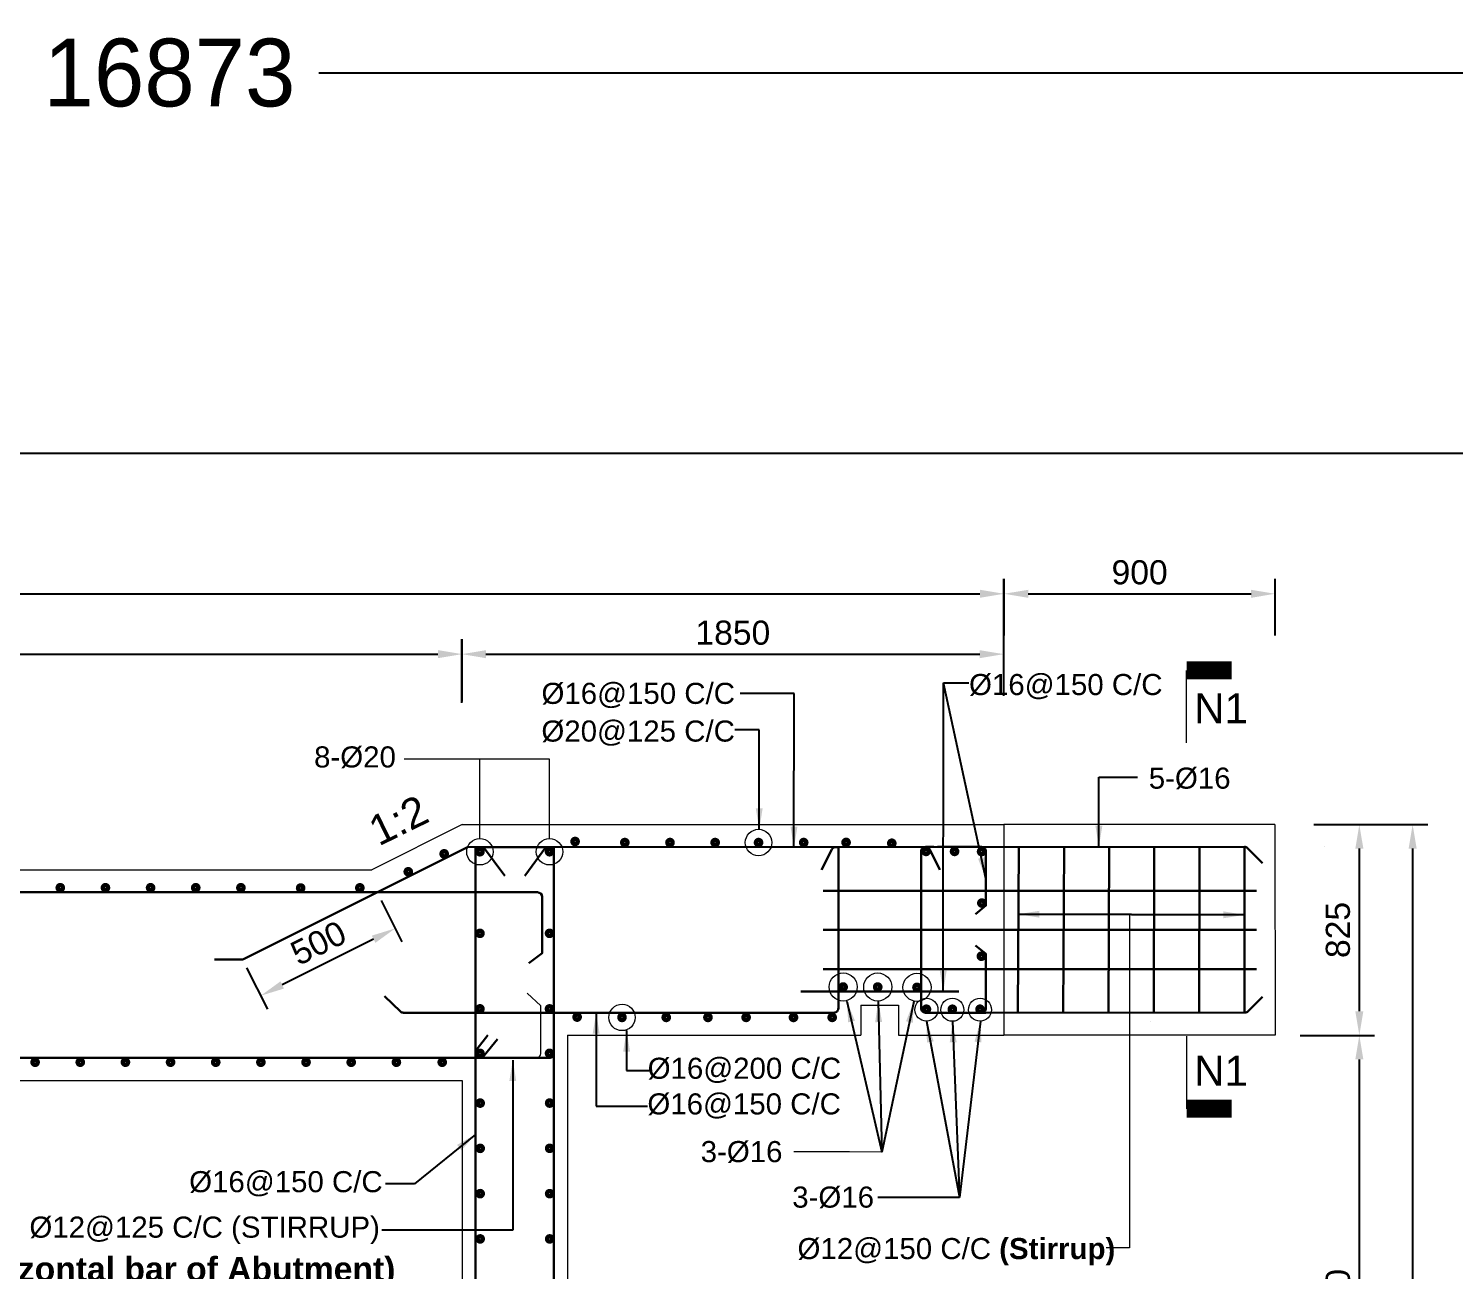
# Model space of a CAD drawing. Extents: x -358915 to 1258323, y -1667244 to -305611.
# Drawn here: x 514588 to 519325, y -1472696 to -1468572 of the extents above; entities that cross this region are included whole.
import ezdxf

# ---------------------------------------------------------------- set-up
doc = ezdxf.new("R2010")
doc.units = 0
doc.header["$LTSCALE"] = 300
doc.header["$MEASUREMENT"] = 0
doc.linetypes.add('DASHED2', pattern=[9.525, 6.35, -3.175])
doc.layers.get('DEFPOINTS').update_dxf_attribs({"linetype": 'CONTINUOUS'})
doc.layers.add('Dim', color=7, linetype='CONTINUOUS', lineweight=9)
doc.layers.add('ROD', color=1, linetype='CONTINUOUS', lineweight=30)
for name, color, linetype in [('LINE', 7, 'CONTINUOUS'), ('TEXT', 10, 'CONTINUOUS'), ('TXT', 7, 'CONTINUOUS')]:
    doc.layers.add(name, color=color, linetype=linetype)
doc.styles.add('1-2', font='arial.ttf')
doc.styles.add('Arial', font='arial.ttf')
doc.styles.add('DIM', font='isocp3.shx')
doc.styles.add('style1', font='times.ttf')
doc.dimstyles.new('3', dxfattribs={"dimtxt": 225, "dimasz": 350, "dimexe": 100, "dimexo": 25, "dimgap": 9, "dimtad": 0, "dimdec": 0, "dimzin": 0, "dimdsep": 46, "dimtxsty": 'Standard', "dimcen": 0, "dimclrd": 5, "dimclre": 6, "dimclrt": 256, "dimadec": 0, "dimazin": 0, "dimtfac": 1, "dimtdec": 0, "dimtofl": 0, "dimtmove": 2, "dimatfit": 3, "dimfxl": 1, "dimtolj": 1, "dimtzin": 0, "dimarcsym": 0})
doc.dimstyles.new('Dim_35', dxfattribs={"dimtxt": 70, "dimasz": 70, "dimexe": 35, "dimexo": 30, "dimgap": 40, "dimtad": 1, "dimdec": 0, "dimzin": 0, "dimdsep": 46, "dimtxsty": 'DIM', "dimcen": 0.09, "dimclrd": 5, "dimclre": 5, "dimclrt": 7, "dimadec": 0, "dimazin": 0, "dimtfac": 1, "dimtdec": 0, "dimtmove": 0, "dimatfit": 3, "dimfxl": 1, "dimtolj": 1, "dimtzin": 0, "dimarcsym": 0})
doc.dimstyles.new('dim_50', dxfattribs={"dimtxt": 100, "dimasz": 100, "dimexe": 50, "dimexo": 30, "dimgap": 30, "dimtad": 1, "dimdec": 0, "dimzin": 0, "dimdsep": 46, "dimtxsty": 'DIM', "dimcen": 0.09, "dimclrd": 5, "dimclre": 5, "dimclrt": 7, "dimadec": 0, "dimazin": 0, "dimtfac": 1, "dimtdec": 0, "dimtmove": 0, "dimatfit": 3, "dimfxl": 1, "dimtolj": 1, "dimtzin": 0, "dimarcsym": 1})
doc.dimstyles.get("Standard").update_dxf_attribs({"dimtxt": 75, "dimasz": 75, "dimexe": 60, "dimexo": 60, "dimgap": 100, "dimtad": 1, "dimdec": 0, "dimzin": 0, "dimdsep": 46, "dimtxsty": 'style1', "dimcen": 0.09, "dimclrd": 5, "dimclre": 5, "dimadec": 0, "dimazin": 0, "dimtfac": 1, "dimtdec": 0, "dimtofl": 0, "dimtmove": 0, "dimatfit": 3, "dimfxl": 1, "dimtolj": 1, "dimtzin": 0, "dimarcsym": 0})

# ---------------------------------------------------------------- blocks, each defined once
blk = doc.blocks.new('*D618')
at = {"layer": 'DEFPOINTS', "color": 0, "transparency": 16777216}
for p in [(517827.9, -1470649.7), (517827.9, -1470818.2), (516027.9, -1470840.9)]:
    blk.add_point(p, dxfattribs=at)
at = {"layer": 'Dim', "color": 5, "lineweight": -2, "transparency": 16777216}
for p, q in [((516027.9, -1470810.9), (516027.9, -1470599.7)), ((517827.9, -1470788.2), (517827.9, -1470599.7)), ((516107.9, -1470649.7), (517747.9, -1470649.7))]:
    blk.add_line(p, q, dxfattribs=at)
at = {"layer": 'Dim', "color": 5, "transparency": 16777216}
for points in [[(516107.9, -1470636.4), (516107.9, -1470663.1), (516027.9, -1470649.7)], [(517747.9, -1470636.4), (517747.9, -1470663.1), (517827.9, -1470649.7)]]:
    blk.add_solid(points, dxfattribs=at)
at = {"layer": 'Dim', "color": 7, "lineweight": 18, "transparency": 16777216, "insert": (516927.9, -1470578.9), "char_height": 80, "attachment_point": 5, "style": 'Arial'}
blk.add_mtext('\\A1;1850', dxfattribs=at)
blk = doc.blocks.new('*D620')
at = {"layer": 'DEFPOINTS', "color": 0, "transparency": 16777216}
for p in [(518729.1, -1470449.2), (517829.1, -1470617.6), (518729.1, -1470617.6)]:
    blk.add_point(p, dxfattribs=at)
at = {"layer": 'Dim', "color": 5, "lineweight": -2, "transparency": 16777216}
for p, q in [((517829.1, -1470587.6), (517829.1, -1470399.2)), ((518729.1, -1470587.6), (518729.1, -1470399.2)), ((517909.1, -1470449.2), (518649.1, -1470449.2))]:
    blk.add_line(p, q, dxfattribs=at)
at = {"layer": 'Dim', "color": 5, "transparency": 16777216}
for points in [[(517909.1, -1470435.9), (517909.1, -1470462.6), (517829.1, -1470449.2)], [(518649.1, -1470435.9), (518649.1, -1470462.6), (518729.1, -1470449.2)]]:
    blk.add_solid(points, dxfattribs=at)
at = {"layer": 'Dim', "color": 7, "lineweight": 18, "transparency": 16777216, "insert": (518279.1, -1470378.4), "char_height": 80, "attachment_point": 5, "style": 'Arial'}
blk.add_mtext('\\A1;900', dxfattribs=at)
blk = doc.blocks.new('*D621')
at = {"layer": 'DEFPOINTS', "color": 0, "transparency": 16777216}
for p in [(518827.6, -1471215.5), (518828.2, -1471915.7), (519008.9, -1471915.7)]:
    blk.add_point(p, dxfattribs=at)
at = {"layer": 'Dim', "color": 5, "lineweight": -2, "transparency": 16777216}
for p, q in [((518857.6, -1471215.5), (519058.9, -1471215.5)), ((519008.9, -1471295.5), (519008.9, -1471835.7)), ((518858.2, -1471915.7), (519058.9, -1471915.7))]:
    blk.add_line(p, q, dxfattribs=at)
at = {"layer": 'Dim', "color": 5, "transparency": 16777216}
for points in [[(518995.6, -1471295.5), (519022.3, -1471295.5), (519008.9, -1471215.5)], [(518995.6, -1471835.7), (519022.3, -1471835.7), (519008.9, -1471915.7)]]:
    blk.add_solid(points, dxfattribs=at)
at = {"layer": 'Dim', "color": 7, "lineweight": 18, "transparency": 16777216, "insert": (518938.1, -1471565.6), "char_height": 80, "attachment_point": 5, "rotation": 90, "style": 'Arial'}
blk.add_mtext('\\A1;825', dxfattribs=at)
blk = doc.blocks.new('*D622')
at = {"layer": 'DEFPOINTS', "color": 0, "transparency": 16777216}
for p in [(517828.5, -1470449.2), (517828.5, -1470698.2), (507928.7, -1470818.2)]:
    blk.add_point(p, dxfattribs=at)
at = {"layer": 'Dim', "color": 5, "lineweight": -2, "transparency": 16777216}
for p, q in [((507928.7, -1470788.2), (507928.7, -1470399.2)), ((517828.5, -1470668.2), (517828.5, -1470399.2)), ((508008.7, -1470449.2), (517748.5, -1470449.2))]:
    blk.add_line(p, q, dxfattribs=at)
at = {"layer": 'Dim', "color": 5, "transparency": 16777216}
for points in [[(508008.7, -1470435.8), (508008.7, -1470462.5), (507928.7, -1470449.2)], [(517748.5, -1470435.8), (517748.5, -1470462.5), (517828.5, -1470449.2)]]:
    blk.add_solid(points, dxfattribs=at)
at = {"layer": 'Dim', "color": 7, "lineweight": 18, "transparency": 16777216, "insert": (513048.9, -1470378.3), "char_height": 80, "attachment_point": 5, "style": 'Arial'}
blk.add_mtext('\\A1;11000', dxfattribs=at)
blk = doc.blocks.new('*D623')
at = {"layer": 'DEFPOINTS', "color": 0, "transparency": 16777216}
for p in [(516028.5, -1470649.6), (516028.5, -1470837.4), (510028.9, -1470893.4)]:
    blk.add_point(p, dxfattribs=at)
at = {"layer": 'Dim', "color": 5, "lineweight": -2, "transparency": 16777216}
for p, q in [((510028.9, -1470863.4), (510028.9, -1470599.6)), ((516028.5, -1470807.4), (516028.5, -1470599.6)), ((510108.9, -1470649.6), (515948.5, -1470649.6))]:
    blk.add_line(p, q, dxfattribs=at)
at = {"layer": 'Dim', "color": 5, "transparency": 16777216}
for points in [[(510108.9, -1470636.3), (510108.9, -1470663), (510028.9, -1470649.6)], [(515948.5, -1470636.3), (515948.5, -1470663), (516028.5, -1470649.6)]]:
    blk.add_solid(points, dxfattribs=at)
at = {"layer": 'Dim', "color": 7, "lineweight": 18, "transparency": 16777216, "insert": (513028.7, -1470578.8), "char_height": 80, "attachment_point": 5, "style": 'Arial'}
blk.add_mtext('\\A1;7000', dxfattribs=at)
blk = doc.blocks.new('*D626')
at = {"layer": 'DEFPOINTS', "color": 0, "transparency": 16777216}
for p in [(518782.5, -1471915.7), (518797.7, -1473715.7), (519008.9, -1473715.7)]:
    blk.add_point(p, dxfattribs=at)
at = {"layer": 'Dim', "color": 5, "lineweight": -2, "transparency": 16777216}
for p, q in [((518812.5, -1471915.7), (519058.9, -1471915.7)), ((519008.9, -1471995.7), (519008.9, -1473635.7)), ((518827.7, -1473715.7), (519058.9, -1473715.7))]:
    blk.add_line(p, q, dxfattribs=at)
at = {"layer": 'Dim', "color": 5, "transparency": 16777216}
for points in [[(518995.6, -1471995.7), (519022.3, -1471995.7), (519008.9, -1471915.7)], [(518995.6, -1473635.7), (519022.3, -1473635.7), (519008.9, -1473715.7)]]:
    blk.add_solid(points, dxfattribs=at)
at = {"layer": 'Dim', "color": 7, "lineweight": 18, "transparency": 16777216, "insert": (518938.1, -1472815.7), "char_height": 80, "attachment_point": 5, "rotation": 90, "style": 'Arial'}
blk.add_mtext('\\A1;1800', dxfattribs=at)
blk = doc.blocks.new('*D627')
at = {"layer": 'DEFPOINTS', "color": 0, "transparency": 16777216}
for p in [(518909.6, -1471215.5), (519058.9, -1476615.4), (519185.9, -1476615.4)]:
    blk.add_point(p, dxfattribs=at)
at = {"layer": 'Dim', "color": 5, "lineweight": -2, "transparency": 16777216}
for p, q in [((518939.6, -1471215.5), (519235.9, -1471215.5)), ((519185.9, -1471295.5), (519185.9, -1476535.4)), ((519088.9, -1476615.4), (519235.9, -1476615.4))]:
    blk.add_line(p, q, dxfattribs=at)
at = {"layer": 'Dim', "color": 5, "transparency": 16777216}
for points in [[(519172.6, -1471295.5), (519199.3, -1471295.5), (519185.9, -1471215.5)], [(519172.6, -1476535.4), (519199.3, -1476535.4), (519185.9, -1476615.4)]]:
    blk.add_solid(points, dxfattribs=at)
at = {"layer": 'Dim', "color": 7, "lineweight": 18, "transparency": 16777216, "insert": (519115.1, -1473915.5), "char_height": 80, "attachment_point": 5, "rotation": 90, "style": 'Arial'}
blk.add_mtext('\\A1;5650', dxfattribs=at)
blk = doc.blocks.new('*D628')
at = {"layer": 'DEFPOINTS', "color": 0, "transparency": 16777216}
for p in [(515746.4, -1471440.6), (515299.6, -1471664.1), (515359.6, -1471784)]:
    blk.add_point(p, dxfattribs=at)
at = {"layer": 'Dim', "color": 5, "lineweight": -2, "transparency": 16777216}
for p, q in [((515759.8, -1471467.4), (515828.7, -1471605.2)), ((515734.8, -1471596.3), (515431.1, -1471748.2)), ((515313, -1471690.9), (515381.9, -1471828.7))]:
    blk.add_line(p, q, dxfattribs=at)
at = {"layer": 'Dim', "color": 5, "transparency": 16777216}
for points in [[(515728.9, -1471584.3), (515740.8, -1471608.2), (515806.4, -1471560.5)], [(515425.2, -1471736.3), (515437.1, -1471760.2), (515359.6, -1471784)]]:
    blk.add_solid(points, dxfattribs=at)
at = {"layer": 'Dim', "color": 7, "lineweight": 18, "transparency": 16777216, "insert": (515551.3, -1471608.9), "char_height": 80, "attachment_point": 5, "rotation": 26.58, "style": 'Arial'}
blk.add_mtext('\\A1;500', dxfattribs=at)
blk = doc.blocks.new('FFF')
at = {"layer": 'Dim', "color": 6, "lineweight": 15}
blk.add_lwpolyline([(0, 0, 50, 50, 0), (124.8, 0, 0, 0, 0)], format="xyseb", dxfattribs=at)
blk.add_lwpolyline([(0, -200.4), (0, 0)], dxfattribs=at)
blk = doc.blocks.new('*D1501')
at = {"layer": 'DEFPOINTS', "color": 0, "ltscale": 0.5, "transparency": 16777216}
for p in [(523493.2, -1468719.8), (506620, -1469982.2), (523493.2, -1469982.2)]:
    blk.add_point(p, dxfattribs=at)
at = {"layer": 'LINE', "color": 6, "lineweight": -2, "ltscale": 0.5, "transparency": 16777216}
for p, q in [((506620, -1469957.2), (506620, -1468619.8)), ((523493.2, -1469957.2), (523493.2, -1468619.8))]:
    blk.add_line(p, q, dxfattribs=at)
at = {"layer": 'LINE', "color": 5, "lineweight": -2, "ltscale": 0.5, "transparency": 16777216}
for p, q in [((506970, -1468719.8), (514560.1, -1468719.8)), ((523143.2, -1468719.8), (515553.1, -1468719.8))]:
    blk.add_line(p, q, dxfattribs=at)
at = {"layer": 'LINE', "color": 5, "ltscale": 0.5, "transparency": 16777216}
for points in [[(506970, -1468661.4), (506970, -1468778.1), (506620, -1468719.8)], [(523143.2, -1468661.4), (523143.2, -1468778.1), (523493.2, -1468719.8)]]:
    blk.add_solid(points, dxfattribs=at)
at = {"layer": 'LINE', "ltscale": 0.5, "transparency": 16777216, "insert": (515056.6, -1468719.8), "char_height": 225, "attachment_point": 5}
blk.add_mtext('\\A1;16873', dxfattribs=at)

msp = doc.modelspace()

# ---------------------------------------------------------------- linework, layer by layer
at = {"layer": 'Dim', "color": 7, "lineweight": 15}
for p, q in [((518728.5, -1471215.5), (517828.5, -1471215.5)), ((518728.5, -1471215.5), (518729.1, -1471915.5)), ((510029, -1471365.5), (515728.7, -1471365.6)), ((518729.1, -1471915.5), (517828.5, -1471915.5))]:
    msp.add_line(p, q, dxfattribs=at)
at = {"layer": 'Dim'}
for p, q in [((517315.6, -1472302.9), (517130.6, -1472302.9)), ((517423, -1472303.7), (517315.6, -1472302.9))]:
    msp.add_line(p, q, dxfattribs=at)
at = {"layer": 'Dim', "color": 7, "lineweight": 15}
for points in [[(516028.5, -1471215.5), (515728.7, -1471365.6)], [(516028.5, -1471215.5), (517828.5, -1471215.5)], [(517353.5, -1471815.5), (517478.5, -1471815.5)], [(516378.5, -1471915.5), (516378.5, -1473715.5)], [(510028.9, -1472065.6), (516028.5, -1472065.5)], [(516028.5, -1472065.6), (516028.4, -1475765.6)]]:
    msp.add_lwpolyline(points, dxfattribs=at)
at = {"layer": 'Dim', "color": 0, "linetype": 'DASHED2', "lineweight": 18, "ltscale": 700}
msp.add_lwpolyline([(517828.5, -1471215.5), (517828.5, -1471915.5)], dxfattribs=at)
at = {"layer": 'Dim', "color": 5, "lineweight": 15}
msp.add_lwpolyline([(518245.6, -1471514.2), (518245.5, -1472621.4), (518168.4, -1472621.4)], dxfattribs=at)
at = {"layer": 'Dim', "lineweight": 15}
for centre, radius in [((516087.9, -1471305.8), 43.9), ((516319, -1471305.8), 43.9), ((517013.3, -1471275.3), 43.9), ((517294.4, -1471755), 46.7), ((517409.2, -1471755), 46.7), ((517539.5, -1471756.2), 46.7), ((516559.8, -1471856), 43.9)]:
    msp.add_circle(centre, radius, dxfattribs=at)
at = {"layer": 'Dim'}
for centre in [(517571, -1471830.4), (517657.1, -1471830.6), (517749, -1471830.4)]:
    msp.add_circle(centre, 38.2, dxfattribs=at)
at = {"layer": 'LINE'}
msp.add_lwpolyline([(523493.2, -1481913.9), (506620, -1481913.9), (506620, -1469982.2), (523493.2, -1469982.2)], close=True, dxfattribs=at)
at = {"layer": 'LINE', "color": 1, "lineweight": 15}
msp.add_lwpolyline([(516275.4, -1471990.3), (516275.4, -1471990.3, 0.414212), (516290.4, -1471975.3), (516290.4, -1471817.1), (516244.5, -1471775.6)], format="xyb", dxfattribs=at)
at = {"layer": 'LINE', "color": 7, "lineweight": 18, "ltscale": 2}
for points in [[(517353.5, -1471815.5), (517353.5, -1471915.5)], [(517478.5, -1471815.5), (517478.5, -1471915.5)], [(516378.5, -1471915.5), (517353.5, -1471915.5)], [(517478.5, -1471915.5), (517828.5, -1471915.5)]]:
    msp.add_lwpolyline(points, dxfattribs=at)
at = {"layer": 'ROD', "const_width": 17.2}
for points in [[(516397, -1471274.1, -1), (516411, -1471269.4, -1)], [(516562.1, -1471277.7, -1), (516576.2, -1471273, -1)], [(516712.1, -1471277.7, -1), (516726.2, -1471273, -1)], [(516862.1, -1471277.7, -1), (516876.2, -1471273, -1)], [(517006.3, -1471277.7, -1), (517020.3, -1471273, -1)], [(517156.3, -1471277.7, -1), (517170.3, -1471273, -1)], [(517297, -1471277.3, -1), (517311.1, -1471272.6, -1)], [(517462.9, -1471280, 1), (517448.9, -1471275.3, 1)], [(515962, -1471315.1, -1), (515976, -1471310.4, -1)], [(516094.9, -1471308.1, 1), (516080.9, -1471303.4, 1)], [(516312, -1471308.1, -1), (516326, -1471303.4, -1)], [(517576.8, -1471307.1, 1), (517562.8, -1471302.4, 1)], [(517671.4, -1471307.1, 1), (517657.4, -1471302.4, 1)], [(517747.2, -1471307.7, -1), (517761.2, -1471303, -1)], [(515842.8, -1471374.7, -1), (515856.8, -1471370, -1)], [(514686.9, -1471427.7, -1), (514700.9, -1471423, -1)], [(514850.9, -1471427.7, 1), (514836.9, -1471423, 1)], [(515000.9, -1471427.7, 1), (514986.9, -1471423, 1)], [(515136.9, -1471427.7, -1), (515150.9, -1471423, -1)], [(515286.9, -1471427.7, -1), (515300.9, -1471423, -1)], [(515485.3, -1471428.7, -1), (515499.4, -1471424, -1)], [(515681.9, -1471428.1, -1), (515696, -1471423.4, -1)], [(517748, -1471478.5, -1), (517762, -1471473.9, -1)], [(516094.9, -1471579.2, 1), (516080.9, -1471574.5, 1)], [(516312, -1471579.2, -1), (516326, -1471574.5, -1)], [(517746.5, -1471650.5, 1), (517760.5, -1471655.2, 1)], [(517287.3, -1471757.4, -1), (517301.4, -1471752.7, -1)], [(517402.1, -1471757.3, -1), (517416.2, -1471752.7, -1)], [(517546.6, -1471758.5, 1), (517532.5, -1471753.9, 1)], [(516094.9, -1471830, 1), (516080.9, -1471825.3, 1)], [(516312, -1471830, -1), (516326, -1471825.3, -1)], [(517578, -1471826.4, -1), (517564, -1471831.1, -1)], [(517664.1, -1471831.3, 1), (517650.1, -1471826.6, 1)], [(517742, -1471826.4, 1), (517756, -1471831.1, 1)], [(516403.7, -1471857.3, -1), (516417.7, -1471852.6, -1)], [(516552.7, -1471858.3, -1), (516566.8, -1471853.6, -1)], [(516699.7, -1471858.3, -1), (516713.8, -1471853.6, -1)], [(516838.2, -1471858.3, -1), (516852.3, -1471853.6, -1)], [(516965.1, -1471858.3, -1), (516979.1, -1471853.6, -1)], [(517122.3, -1471858.3, -1), (517136.4, -1471853.6, -1)], [(517250.9, -1471858.3, -1), (517264.9, -1471853.6, -1)], [(516094.9, -1471972.9, -1), (516080.9, -1471977.6, -1)], [(516312, -1471972.9, 1), (516326, -1471977.6, 1)], [(514617.3, -1472007.2, 1), (514603.3, -1472002.5, 1)], [(514753.3, -1472007.2, -1), (514767.3, -1472002.5, -1)], [(514903.3, -1472007.2, -1), (514917.3, -1472002.5, -1)], [(515053.3, -1472007.2, -1), (515067.3, -1472002.5, -1)], [(515217.3, -1472007.2, 1), (515203.3, -1472002.5, 1)], [(515367.3, -1472007.2, 1), (515353.3, -1472002.5, 1)], [(515517.3, -1472007.2, 1), (515503.3, -1472002.5, 1)], [(515667.3, -1472007.2, 1), (515653.3, -1472002.5, 1)], [(515817.3, -1472007.2, 1), (515803.3, -1472002.5, 1)], [(515969.6, -1472007.2, 1), (515955.6, -1472002.5, 1)], [(516095.7, -1472138.1, -1), (516081.6, -1472142.8, -1)], [(516326.4, -1472138.1, -1), (516312.4, -1472142.8, -1)], [(516095.7, -1472293.2, 1), (516081.7, -1472288.5, 1)], [(516326.5, -1472293.2, 1), (516312.5, -1472288.5, 1)], [(516095.7, -1472443.6, 1), (516081.6, -1472438.9, 1)], [(516326.4, -1472443.6, 1), (516312.4, -1472438.9, 1)], [(516095.7, -1472589.3, -1), (516081.7, -1472593.9, -1)], [(516326.5, -1472589.3, -1), (516312.5, -1472593.9, -1)]]:
    msp.add_lwpolyline(points, format="xyb", close=True, dxfattribs=at)
at = {"layer": 'ROD'}
for points in [[(516046.3, -1471290.5), (515302.7, -1471662.5, -0.1165), (515296, -1471664.1), (515206.1, -1471664.1)], [(515770.8, -1471785.7), (515824.1, -1471836.4, 0.192421), (515834.5, -1471840.5), (517263.5, -1471840.5, 0.414214), (517278.5, -1471825.5), (517278.5, -1471290.5)], [(516046.3, -1471290.5), (518627.3, -1471289.6, -0.20034), (518637.9, -1471294), (518687.2, -1471343.7)], [(517269.9, -1471290.5, 0.282553), (517256.5, -1471298.7), (517222.7, -1471365.5)], [(517595.4, -1471289.9), (517568.5, -1471289.9, 0.414214), (517553.5, -1471304.9), (517553.5, -1471825.5, 0.414214), (517568.5, -1471840.5), (517768.5, -1471840.3)], [(517568.5, -1471289.9, -0.282553), (517581.9, -1471298.2), (517615.7, -1471365.5)], [(517607.2, -1471289.9), (517753.5, -1471289.9, -0.41432), (517768.5, -1471304.9), (517768.5, -1471484.9), (517734, -1471513.1)], [(507993.7, -1471440.5), (516279.3, -1471440.6, -0.414211), (516294.3, -1471455.6), (516294.3, -1471642.9), (516250, -1471675.8)], [(517607.2, -1471840.3), (517753.5, -1471840.3, 0.41432), (517768.5, -1471825.3), (517768.5, -1471645.3), (517734, -1471617.1)], [(509673.4, -1471742.9), (509632.8, -1471765.9, 0.210697), (509627.9, -1471777), (509627.9, -1471975.4, 0.414214), (509642.9, -1471990.4), (516275.4, -1471990.3)], [(517568.5, -1471840.5), (518629.3, -1471839.6, 0.200026), (518639.9, -1471835.2), (518687.2, -1471787.4)], [(516073.5, -1471975.5, -0.282553), (516078.4, -1471960.6), (516113.7, -1471914.9)], [(516088.5, -1471990.5, 0.282553), (516101.9, -1471982.3), (516146.5, -1471927.9)]]:
    msp.add_lwpolyline(points, format="xyb", dxfattribs=at)
for points in [[(516073.5, -1471290.5), (516072.4, -1476540.6)], [(516170.9, -1471385.9), (516100.1, -1471290.5), (516073.5, -1471290.5), (516073.4, -1471440.6)], [(516236.6, -1471385.7), (516306.8, -1471290.5), (516333.5, -1471290.5), (516333.5, -1471440.6)], [(516333.5, -1471290.5), (516333.5, -1476540.7)], [(517269.9, -1471290.5), (517278.5, -1471290.5)], [(517736.9, -1471288.9), (517737, -1471288.9)], [(517878.3, -1471287), (517874.1, -1471840.2)], [(518028.1, -1471288), (518024.9, -1471840.1)], [(518177.9, -1471288.8), (518175.6, -1471840)], [(518327.7, -1471289.3), (518326.3, -1471839.9)], [(518477.5, -1471289.6), (518477, -1471839.7)], [(518627.3, -1471289.6), (518627.7, -1471839.6)], [(518892.3, -1471288.1), (518892.4, -1471288.1)], [(518666.8, -1471435.5), (517228.5, -1471435.5)], [(518666.8, -1471565.5), (517228.5, -1471565.5)], [(518666.8, -1471695.5), (517228.5, -1471695.5)], [(517153.5, -1471770.5), (517678.5, -1471770.5)]]:
    msp.add_lwpolyline(points, dxfattribs=at)
msp.add_lwpolyline([(516088.5, -1471990.5), (516318.5, -1471990.5, 0.414214), (516333.5, -1471975.5), (516333.5, -1471305.5, 0.414214), (516318.5, -1471290.5), (516088.5, -1471290.5, 0.414214), (516073.5, -1471305.5), (516073.5, -1471975.5, 0.414214)], format="xyb", close=True, dxfattribs=at)
for centre in [(517736.9, -1471308.9), (518315.1, -1471888.9)]:
    msp.add_arc(centre, 20, 89.7523, 90, dxfattribs=at)

# ---------------------------------------------------------------- block references
at = {"layer": 'Dim', "color": 5, "lineweight": 15, "xscale": 1.200000000186265, "yscale": 1.199999999953434, "zscale": 1.2}
msp.add_blockref('FFF', (518435.2, -1470703.8), dxfattribs=at)
at = {"layer": 'Dim', "color": 5, "lineweight": 15, "xscale": -1.200000000186265, "yscale": 1.199999999953434, "zscale": 1.2, "rotation": 180}
msp.add_blockref('FFF', (518435.2, -1472159.1), dxfattribs=at)

# ---------------------------------------------------------------- texts
at = {"layer": 'TEXT', "lineweight": 18, "ltscale": 1000, "style": 'Arial'}
msp.add_text('1:2', height=100, rotation=26.0907, dxfattribs=at).set_placement((515751.7, -1471288.8))
at = {"layer": 'TXT', "color": 0, "char_height": 70, "style": 'Arial'}
for s, insert, attachment_point in [('%%C16@150 C/C', (516935.1, -1470786.9), 6), ('%%C16@150 C/C', (517712.5, -1470757.6), 4), ('%%C20@125 C/C', (516934.8, -1470912.1), 6), ('8-%%C20', (515808.7, -1470992.3), 6), ('%%C16@200 C/C', (516645, -1472031.9), 4), ('%%C16@150 C/C', (516644.1, -1472150.2), 4), ('3-%%C16', (517092.8, -1472302.9), 6), ('3-%%C16', (517396.9, -1472454), 6)]:
    msp.add_mtext(s, dxfattribs=dict(at, insert=insert, attachment_point=attachment_point))
at = {"layer": 'TXT', "color": 0, "style": 'Arial'}
for s, insert, char_height, width, attachment_point in [('N1', (518460.2, -1470829.7), 100, 698.732, 4), ('5-%%C16', (518309.5, -1471062.7), 70, 697.429, 4), ('N1', (518460.2, -1472033.2), 100, 698.732, 4), ('%%C16@150 C/C', (515764.8, -1472408.5), 70, 647.358, 6), ('%%C12@125 C/C (STIRRUP)', (515755.6, -1472563), 70, 1203.013, 6), ('%%C12@150 C/C {\\fArial|b1|i0|c0|p34;(Stirrup)}', (517142.8, -1472634.2), 70, 1260.13, 4), ('\\A1; {\\fArial|b1|i0|c0|p34;\\H1.1429x;(Stirrup in bet\\H0.7x;\\Sn^ ;\\H1.4286x; horizontal bar of Abutment)}', (513503.4, -1472689.9), 70, 3595.178, 4)]:
    msp.add_mtext(s, dxfattribs=dict(at, insert=insert, char_height=char_height, width=width, attachment_point=attachment_point))

# ---------------------------------------------------------------- dimensions: what is measured, and where the dimension line sits
at = {"layer": 'Dim', "lineweight": 18}
dim = msp.add_linear_dim(base=(517828.5, -1470449.2), p1=(507928.7, -1470818.2), p2=(517828.5, -1470698.2), text='11000', dimstyle='dim_50', override={"dimtxt": 80, "dimasz": 80, "dimtxsty": 'Arial'}, dxfattribs=at)
dim.commit()
dim.dimension.update_dxf_attribs({"geometry": '*D622', "text_midpoint": (513048.9, -1470449.2), "dimtype": 160})
dim = msp.add_linear_dim(base=(518729.1, -1470449.2), p1=(517829.1, -1470617.6), p2=(518729.1, -1470617.6), dimstyle='dim_50', override={"dimtxt": 80, "dimasz": 80, "dimtxsty": 'Arial'}, dxfattribs=at)
dim.commit()
dim.dimension.update_dxf_attribs({"geometry": '*D620', "text_midpoint": (518279.1, -1470378.4)})
for base, p1, p2, text, picture, middle in [((516028.5, -1470649.6), (510028.9, -1470893.4), (516028.5, -1470837.4), '7000', '*D623', (513028.7, -1470578.8)), ((517827.9, -1470649.7), (516027.9, -1470840.9), (517827.9, -1470818.2), '1850', '*D618', (516927.9, -1470578.9))]:
    dim = msp.add_linear_dim(base=base, p1=p1, p2=p2, text=text, dimstyle='dim_50', override={"dimtxt": 80, "dimasz": 80, "dimtxsty": 'Arial'}, dxfattribs=at)
    dim.commit()
    dim.dimension.update_dxf_attribs({"geometry": picture, "text_midpoint": middle})
for base, p1, p2, text, picture, middle in [((519008.9, -1471915.7), (518827.6, -1471215.5), (518828.2, -1471915.7), '825', '*D621', (518938.1, -1471565.6)), ((519185.9, -1476615.4), (518909.6, -1471215.5), (519058.9, -1476615.4), '5650', '*D627', (519115.1, -1473915.5))]:
    dim = msp.add_linear_dim(base=base, p1=p1, p2=p2, angle=90, text=text, dimstyle='dim_50', override={"dimtxt": 80, "dimasz": 80, "dimtxsty": 'Arial'}, dxfattribs=at)
    dim.commit()
    dim.dimension.update_dxf_attribs({"geometry": picture, "text_midpoint": middle})
dim = msp.add_aligned_dim(p1=(515746.4, -1471440.6), p2=(515299.6, -1471664.1), distance=134.1, dimstyle='dim_50', override={"dimtxt": 80, "dimasz": 80, "dimtxsty": 'Arial'}, dxfattribs=at)
dim.commit()
dim.dimension.update_dxf_attribs({"geometry": '*D628', "text_midpoint": (515551.3, -1471608.9)})
dim = msp.add_linear_dim(base=(519008.9, -1473715.7), p1=(518782.5, -1471915.7), p2=(518797.7, -1473715.7), angle=90, dimstyle='dim_50', override={"dimtxt": 80, "dimasz": 80, "dimtxsty": 'Arial'}, dxfattribs=at)
dim.commit()
dim.dimension.update_dxf_attribs({"geometry": '*D626', "text_midpoint": (518938.1, -1472815.7)})
at = {"layer": 'LINE', "color": 3, "ltscale": 0.5}
dim = msp.add_linear_dim(base=(523493.2, -1468719.8), p1=(506620, -1469982.2), p2=(523493.2, -1469982.2), dimstyle='3', override={"dimfxl": 700}, dxfattribs=at)
dim.commit()
dim.dimension.update_dxf_attribs({"geometry": '*D1501', "text_midpoint": (515056.6, -1468719.8)})

# ---------------------------------------------------------------- leaders
at = {"layer": 'Dim'}
for points in [[(517626.7, -1471770.5), (517627.8, -1470744.7), (517711.5, -1470744.7)], [(517768.5, -1471394.9), (517627.8, -1470744.7), (517711.5, -1470744.7)], [(517130.9, -1471292.4), (517131.3, -1470780.4), (516951.8, -1470780.4)], [(517015.6, -1471231.3), (517015.6, -1470900.6), (516934.8, -1470900.6)], [(518143.8, -1471289.7), (518143.8, -1471058.2), (518271.8, -1471058.2)], [(517876.5, -1471513.1), (518627.6, -1471515.3)], [(518627.5, -1471515.5), (517876.4, -1471512.9)], [(517306.5, -1471801.7), (517423, -1472303.7)], [(517410.6, -1471801.7), (517423, -1472303.7)], [(517529, -1471802.9), (517423, -1472303.7)], [(516474, -1471839.5), (516474, -1472150.2), (516644.1, -1472150.2)], [(517750.4, -1471868.5), (517680.5, -1472453.8), (517409.1, -1472453.8)], [(517571, -1471868.6), (517680.5, -1472453.8), (517409.1, -1472453.8)], [(517657.1, -1471868.7), (517680.5, -1472453.8), (517409.1, -1472453.8)], [(516575.1, -1471899.8), (516575.1, -1472031.9), (516659.7, -1472031.9)], [(516197, -1471997.6), (516197.3, -1472563), (515761.5, -1472563)], [(516073.5, -1472244.4), (515870.5, -1472408.5), (515773.8, -1472408.5)]]:
    msp.add_leader(points, dimstyle='Dim_35', dxfattribs=at)
at = {"layer": 'Dim', "color": 5, "lineweight": 15}
for points in [[(516319, -1471261.9), (516319, -1470998.3), (515836.5, -1470998.3)], [(516087.9, -1471261.9), (516087.9, -1470998.3), (515836.5, -1470998.3)]]:
    msp.add_leader(points, dimstyle='Standard', override={"dimtxt": 6, "dimasz": 5, "dimexe": 2, "dimexo": 2, "dimgap": 0.5, "dimtad": 0, "dimrnd": 0, "dimtxsty": '1-2', "dimcen": -1, "dimdle": 2, "dimclrd": 256, "dimclre": 256, "dimtfac": 0.6, "dimfxl": 4, "dimfrac": 1, "dimtzin": 0, "dimlwd": 0, "dimlwe": 0}, dxfattribs=at)

doc.saveas('drawing.dxf')
